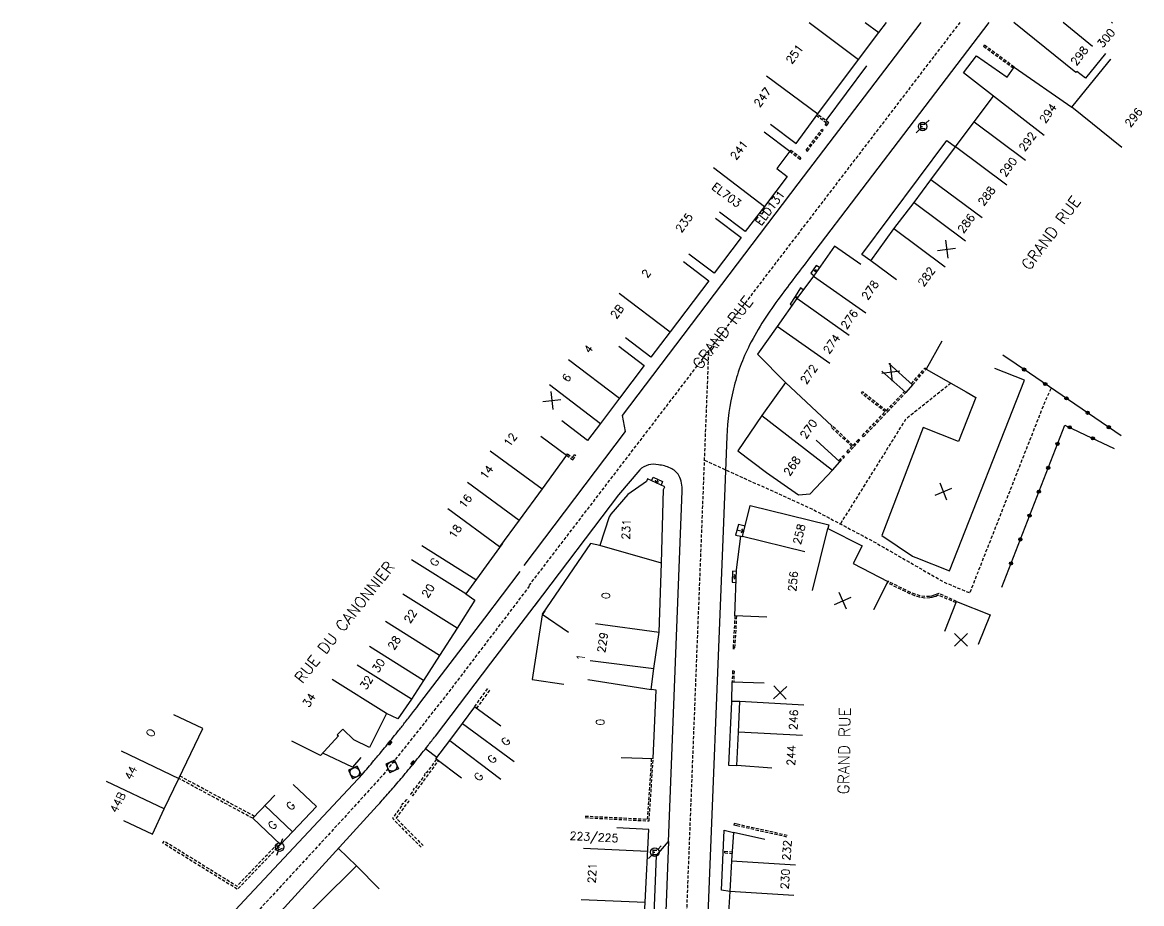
# Model space of a CAD drawing. Header units: millimetres. Extents: x 155999 to 157000, y 122000 to 123000.
# Drawn here: x 156388.5 to 156563.3, y 122862.4 to 123000 of the extents above; entities that cross this region are included whole.
import ezdxf
from ezdxf.enums import TextEntityAlignment as Align

# ---------------------------------------------------------------- set-up
doc = ezdxf.new("R2010")
doc.units = ezdxf.units.MM
doc.linetypes.add('DASHED', pattern=[0.75, 0.5, -0.25])
doc.layers.get('0').update_dxf_attribs({"linetype": 'CONTINUOUS'})
for name, color, linetype in [('W0001', 6, 'DASHED'), ('W0008', 7, 'CONTINUOUS'), ('W0100', 7, 'CONTINUOUS'), ('W0112', 1, 'DASHED'), ('W0322', 7, 'CONTINUOUS'), ('W0400', 7, 'CONTINUOUS'), ('W0420', 7, 'CONTINUOUS'), ('W0471', 7, 'CONTINUOUS'), ('W0984', 7, 'CONTINUOUS'), ('W0989', 7, 'CONTINUOUS'), ('W0991', 7, 'CONTINUOUS'), ('W1102', 7, 'CONTINUOUS')]:
    doc.layers.add(name, color=color, linetype=linetype)
doc.styles.get("Standard").update_dxf_attribs({"font": 'romans.shx', "width": 0.85})

# ---------------------------------------------------------------- blocks, each defined once
blk = doc.blocks.new('T420')
for p, q in [((0.75, 0.75), (-0.75, 0.75)), ((-0.75, 0.75), (-0.75, -0.75)), ((0.75, 0.75), (0.75, -0.75)), ((0.75, -0.75), (-0.75, -0.75))]:
    blk.add_line(p, q)
blk.add_ellipse((0, 0), major_axis=(-0.53, 0.53), ratio=1, start_param=3.926991, end_param=10.210176)
blk = doc.blocks.new('T400')
for p, q in [((-0.15, 0.3), (0.15, 0.3)), ((-0.15, -0.25), (-0.15, 0.3)), ((-0.15, 0.15), (0.15, 0.15)), ((-0.15, 0), (0.15, 0)), ((0.15, 0.3), (0.15, -0.25)), ((-0.15, -0.15), (0.15, -0.15)), ((-0.15, -0.25), (-0.15, -0.3)), ((-0.15, -0.3), (0.15, -0.3)), ((0.15, -0.3), (0.15, -0.25))]:
    blk.add_line(p, q)
blk = doc.blocks.new('T471')
for p, q in [((-0.333334, 0.333334), (-0.333334, -0.333334)), ((-0.333334, 0.333334), (0.333334, 0.333334)), ((-0.333334, 0), (0, 0)), ((0.500001, 0.500001), (1.000002, 1.000002)), ((-0.500001, -0.500001), (-1.000002, -1.000002)), ((-0.333334, -0.333334), (0.333334, -0.333334))]:
    blk.add_line(p, q)
blk.add_ellipse((0, 0), major_axis=(0.471405, 0.471405), ratio=1, start_param=5.4977871438, end_param=11.780972451)
blk = doc.blocks.new('t322o')
at = {"color": 0, "linetype": 'Continuous'}
for radius in [0.25, 0.15]:
    blk.add_circle((0, 0), radius, dxfattribs=at)
blk = doc.blocks.new('t991o')
at = {"color": 0, "linetype": 'Continuous'}
for p, q in [((-1, 1), (1, -1)), ((-1, -1), (1, 1))]:
    blk.add_line(p, q, dxfattribs=at)

msp = doc.modelspace()

# ---------------------------------------------------------------- linework, layer by layer
at = {"layer": 'W0001', "flags": 128}
for points in [[(156467.62, 122912.08), (156483.77, 122933.16), (156495.69, 122948.74), (156534.94, 123000)], [(156491.33, 122832.63), (156492.01, 122853.5), (156492.33, 122863.18), (156494.71, 122923.74), (156495.02, 122931.68), (156495.69, 122948.74), (156495.69, 122948.74)], [(156533.49, 122943.67), (156526.38, 122937.99), (156517.12, 122923.17), (156516.21, 122921.71), (156516.21, 122921.71)], [(156495.02, 122931.68), (156501.18, 122928.87), (156512.04, 122923.92), (156521.17, 122919.1), (156532.43, 122912.62), (156536.45, 122910.94), (156548.13, 122940.66), (156549.17, 122942.9), (156549.17, 122942.9)], [(156467.66, 122912.01), (156454.42, 122894.63), (156444.87, 122882.61), (156438.73, 122875.84), (156421.37, 122857.03), (156406.09, 122840.52), (156394.71, 122828.93), (156401.29, 122825.91), (156427.25, 122820.06), (156462.78, 122812.06)]]:
    msp.add_lwpolyline(points, dxfattribs=at)
at = {"layer": 'W0008'}
for p, q in [((156514.03, 122984.67), (156520.34, 122993.2)), ((156489.39, 122872.14), (156487.84, 122832.45))]:
    msp.add_line(p, q, dxfattribs=at)
at = {"layer": 'W0008', "flags": 128}
for points in [[(156466.84, 122915.25), (156482.65, 122936.16), (156482.19, 122938.66), (156509.66, 122974.79), (156528.86, 123000)], [(156520.96, 122962.78), (156519.56, 122963.78), (156532.84, 122981.57), (156534.2, 122980.58), (156534.2, 122980.58)], [(156499.24, 122893.92), (156498.76, 122884.06), (156500.06, 122884), (156500.06, 122884)], [(156441.35, 122885.25), (156440.06, 122883.74), (156435.4, 122885.93)], [(156498.98, 122864.35), (156497.66, 122864.54), (156498.06, 122873.92), (156499.53, 122873.57), (156499.53, 122873.57)], [(156437.87, 122871.07), (156440.7, 122868.32)]]:
    msp.add_lwpolyline(points, dxfattribs=at)
for points in [[(156539.39, 123000), (156527.73, 122984.68), (156511.42, 122963.24, 0.0045), (156506.82, 122957.16, 0.0418), (156502.06, 122949.66, 0.0557), (156499.52, 122942.78, 0.0505), (156498.5, 122935.36), (156497.91, 122920.64), (156495.26, 122854.22), (156494.84, 122843.07, 0.0125), (156494.79, 122834.79), (156494.82, 122832.81), (156494.82, 122832.81)], [(156486.13, 122832.34), (156487.1, 122859.45), (156487.5, 122869.94), (156489.39, 122872.14), (156491.51, 122926.83, 0.1406), (156491.02, 122929.27, 0.145), (156489.69, 122930.43, 0.0846), (156487.81, 122930.94, 0.2453), (156484.89, 122930.17), (156481.6, 122926.27), (156468.41, 122908.9), (156468.41, 122908.9)], [(156385.34, 122827.62, 0.009501), (156388.51, 122829.43, 0.016569), (156391.32, 122831.23, 0.017369), (156393.87, 122833.13, 0.010167), (156396.52, 122835.33, 0.01114), (156398.85, 122837.45, 0.003928), (156402.31, 122840.77, 0.009395), (156403.71, 122842.2), (156410.17, 122849.01), (156423.21, 122862.98), (156440.89, 122881.87, 0.009951), (156441.59, 122882.65, 0.003751), (156443.4, 122884.77, 0.001223), (156444.6, 122886.21, 0.00159), (156445.51, 122887.32, 0.002177), (156447.29, 122889.51, 0.003702), (156448.32, 122890.82, 0.001313), (156449.57, 122892.42, 0.001636), (156450.57, 122893.72), (156460.69, 122907), (156466.22, 122914.31)], [(156415.94, 122847.07), (156431.06, 122863.62), (156443.92, 122877.72, 0.003528), (156444.7, 122878.58, 0.001644), (156446.34, 122880.45, 0.005356), (156448.06, 122882.46, 0.004814), (156449.93, 122884.73, 0.002673), (156451.85, 122887.13, 0.004403), (156452.99, 122888.61), (156461.65, 122899.99), (156469.11, 122909.71)]]:
    msp.add_lwpolyline(points, format="xyb", dxfattribs=at)
at = {"layer": 'W0008', "elevation": 9.9, "flags": 128}
msp.add_lwpolyline([(156451.45, 122886.64), (156453.25, 122885.27)], dxfattribs=at)
at = {"layer": 'W0100'}
for p, q in [((156512.05, 122961.45), (156512.52, 122961.12)), ((156512.52, 122961.12), (156512.17, 122961.09)), ((156512.52, 122961.12), (156512.42, 122961.45)), ((156509.17, 122957.19), (156509.49, 122956.95)), ((156509.49, 122956.95), (156509.25, 122956.96)), ((156509.49, 122956.95), (156509.41, 122957.19)), ((156487.47, 122928.12), (156487.38, 122928.56)), ((156487.73, 122928.67), (156487.47, 122928.12)), ((156487.47, 122928.12), (156487.87, 122928.33)), ((156500.08, 122920.79), (156501.14, 122920.52)), ((156501.14, 122920.52), (156500.85, 122920.94)), ((156501.14, 122920.52), (156500.69, 122920.3)), ((156499.98, 122913.45), (156499.64, 122913.84)), ((156499.35, 122913.48), (156499.98, 122913.45)), ((156499.98, 122913.45), (156499.61, 122913.09))]:
    msp.add_line(p, q, dxfattribs=at)
at = {"layer": 'W0100', "flags": 128}
for points in [[(156505.3, 122984.09), (156509.32, 122981.12), (156512.72, 122985.73), (156519.05, 122994.22), (156522.21, 122998.41), (156523.41, 123000)], [(156557.63, 122995.16), (156554.49, 122991.27), (156553.17, 122992.36), (156553, 122992.16), (156543.29, 123000)], [(156524.97, 122959.8), (156520.96, 122962.78), (156524.56, 122967.79), (156527.73, 122971.88), (156530.35, 122975.44), (156534.2, 122980.58), (156537.12, 122984.48), (156540.12, 122988.5), (156535.43, 122992.13), (156537.47, 122994.76), (156542.26, 122991.44), (156543.36, 122993.03), (156552.38, 122986.79), (156555.29, 122990.38), (156558.44, 122994.26), (156558.44, 122994.26)], [(156504.35, 122982.92), (156508.32, 122979.88), (156506.31, 122977.19), (156507.93, 122975.96), (156504.38, 122971.26), (156501.34, 122967.34), (156497.37, 122970.37), (156497.37, 122970.37)], [(156503.99, 122970.75), (156504.28, 122970.52), (156503.93, 122970.08), (156503.64, 122970.3), (156503.64, 122970.3)], [(156496.73, 122969.42), (156500.73, 122966.43), (156496.54, 122960.83), (156492.54, 122963.83), (156492.54, 122963.83)], [(156519.4, 122962.22), (156515.3, 122965.09), (156512.01, 122960.39), (156509.44, 122956.88), (156506.37, 122952.51), (156503.29, 122948.22), (156507.65, 122943.8), (156503.97, 122938.63), (156500.2, 122933.14), (156504.7, 122929.76), (156509.68, 122926.25), (156511.53, 122926.42), (156515.02, 122930.12), (156516.13, 122931.39), (156512.46, 122934.78), (156512.46, 122934.78)], [(156491.73, 122962.69), (156495.71, 122959.66), (156489.65, 122951.68), (156486.63, 122947.73), (156482.66, 122950.75), (156482.66, 122950.75)], [(156512.95, 122961.73), (156512.47, 122962.07), (156511.63, 122960.83), (156512.09, 122960.51), (156512.09, 122960.51)], [(156510.44, 122958.25), (156510, 122958.58), (156509.17, 122957.19), (156508.39, 122956.02), (156508.69, 122955.81), (156508.69, 122955.81)], [(156481.63, 122949.46), (156485.61, 122946.43), (156481.74, 122941.33), (156478.75, 122937.41), (156476.72, 122934.75), (156472.74, 122937.78), (156472.74, 122937.78)], [(156523.78, 122946.77), (156527.51, 122943.43), (156526.43, 122942.23), (156522.7, 122945.57), (156522.7, 122945.57)], [(156469.44, 122935.39), (156473.48, 122932.44), (156469.64, 122927.2), (156466.05, 122922.32), (156463.01, 122918.16), (156463.01, 122918.16)], [(156482.01, 122885.28), (156487.01, 122885.08), (156487.45, 122895.76), (156486.67, 122895.88), (156487.09, 122899.16), (156487.91, 122904.81), (156488.32, 122915.57), (156488.61, 122927.07), (156488.83, 122927.51), (156486.11, 122928.73), (156485.95, 122928.31), (156483.03, 122926.33), (156480.36, 122923.22), (156480.13, 122922.82), (156478.68, 122918.32), (156477.22, 122918.64), (156469.64, 122907.64), (156473.75, 122904.8), (156473.75, 122904.8)], [(156486.75, 122928.45), (156486.99, 122929), (156488.47, 122928.34), (156488.22, 122927.78), (156488.22, 122927.78)], [(156504.76, 122907.18), (156499.76, 122907.37), (156500.02, 122914.56), (156500.69, 122919.8), (156500.95, 122919.76), (156502.16, 122924.6), (156514.4, 122921.59), (156514.26, 122921.02), (156519.62, 122918.27), (156518.21, 122915.55), (156523.66, 122912.75), (156521.38, 122908.31), (156521.38, 122908.31)], [(156501.35, 122921.34), (156500.3, 122921.6), (156499.86, 122919.98), (156500.69, 122919.8), (156500.69, 122919.8)], [(156463.47, 122918.67), (156463.01, 122918.04), (156457.74, 122910.81), (156459.13, 122909.8), (156456.4, 122905.45), (156453.66, 122901.19), (156451.15, 122897.27), (156449.28, 122894.37), (156447.12, 122891.29), (156445.36, 122892.13), (156442.72, 122886.8), (156440.25, 122888.03), (156440.25, 122888.03), (156438.54, 122889.69), (156437.68, 122888.8), (156437.85, 122888.64), (156437.85, 122888.64), (156435.04, 122885.59), (156430.56, 122887.81)], [(156500.01, 122914.31), (156499.36, 122914.34), (156499.34, 122912.62), (156499.95, 122912.59), (156499.95, 122912.59)], [(156532.52, 122904.97), (156534.38, 122909.61), (156539.6, 122907.51), (156537.74, 122902.87), (156537.74, 122902.87)], [(156470.08, 122908.17), (156469.65, 122907.54), (156468.1, 122897.44), (156473.04, 122896.68)], [(156505.54, 122883.57), (156500.06, 122884), (156500.3, 122889.2), (156500.55, 122893.97), (156499.26, 122893.98), (156499.34, 122897.05), (156504.34, 122896.91), (156504.34, 122896.91)], [(156457.05, 122882.02), (156453.08, 122885.05), (156455.26, 122887.91), (156457.24, 122890.54), (156459.17, 122893.18), (156463.2, 122890.22)], [(156404.29, 122875.41), (156408.82, 122873.28), (156410.67, 122877.23), (156412.94, 122881.98), (156416.67, 122889.76), (156412.16, 122891.92)], [(156427.92, 122879.38), (156424.48, 122875.76), (156428.79, 122871.67), (156434.44, 122877.62), (156430.81, 122881.06)], [(156484.4, 122832.15), (156484.66, 122837.64), (156484.89, 122842.96), (156485.1, 122846.97), (156485.24, 122852.41), (156485.46, 122856.95), (156485.75, 122862.65), (156486.34, 122874.01), (156481.34, 122874.27), (156481.34, 122874.27)], [(156504.41, 122872.48), (156499.53, 122873.57), (156499.23, 122869.13), (156498.98, 122864.35), (156498.61, 122858.5)], [(156444.21, 122864.76), (156440.7, 122868.32), (156429.17, 122856.93), (156432.69, 122853.37)]]:
    msp.add_lwpolyline(points, dxfattribs=at)
msp.add_lwpolyline([(156532.07, 122950.23), (156529.6, 122945.88), (156535.88, 122942.32), (156537.37, 122941.47), (156534.67, 122934.58), (156529.16, 122936.75), (156522.72, 122919.92), (156527.49, 122916.7, 0.0546), (156528, 122916.45), (156533.29, 122914.37), (156544.98, 122944.16), (156540.32, 122945.99), (156540.32, 122945.99)], format="xyb", dxfattribs=at)
at = {"layer": 'W0112'}
for p, q in [((156538.7, 122996.46), (156538.55, 122996.26)), ((156543.22, 122992.83), (156538.55, 122996.26)), ((156543.36, 122993.03), (156538.7, 122996.46)), ((156543.36, 122993.03), (156543.36, 122993.03)), ((156514.07, 122984.27), (156512.5, 122985.43)), ((156514.43, 122984.32), (156512.65, 122985.63)), ((156513.87, 122984.02), (156514.07, 122984.27)), ((156514.07, 122983.86), (156513.87, 122984.02)), ((156514.07, 122983.86), (156514.43, 122984.32)), ((156510.88, 122980.07), (156513.34, 122983.28)), ((156511.08, 122979.92), (156513.53, 122983.13)), ((156513.53, 122983.13), (156513.34, 122983.28)), ((156508.48, 122980.08), (156508.32, 122979.88)), ((156508.48, 122980.08), (156510.12, 122978.81)), ((156510.88, 122980.07), (156511.08, 122979.92)), ((156508.32, 122979.88), (156509.96, 122978.61)), ((156509.96, 122978.61), (156510.12, 122978.81)), ((156527.32, 122943.6), (156529.41, 122946.03)), ((156527.51, 122943.43), (156529.6, 122945.87)), ((156529.6, 122945.87), (156529.41, 122946.03)), ((156519.51, 122942.11), (156519.67, 122942.31)), ((156523.23, 122939.2), (156519.51, 122942.11)), ((156523.41, 122939.38), (156519.67, 122942.31)), ((156523.41, 122939.38), (156526.24, 122942.4)), ((156523.61, 122939.23), (156526.43, 122942.23)), ((156526.43, 122942.23), (156526.43, 122942.23)), ((156519.67, 122935.51), (156523.23, 122939.2)), ((156519.85, 122935.33), (156523.61, 122939.23)), ((156514.8, 122936.8), (156514.97, 122936.98)), ((156518.02, 122933.8), (156514.8, 122936.8)), ((156518.19, 122933.98), (156514.97, 122936.98)), ((156518.19, 122933.98), (156519.08, 122934.92)), ((156518.37, 122933.81), (156519.26, 122934.75)), ((156519.26, 122934.75), (156519.08, 122934.92)), ((156519.85, 122935.33), (156519.67, 122935.51)), ((156517.23, 122932.95), (156518.02, 122933.8)), ((156517.42, 122932.78), (156517.23, 122932.95)), ((156517.42, 122932.78), (156518.37, 122933.81)), ((156473.48, 122932.44), (156473.63, 122932.64)), ((156473.48, 122932.44), (156474.44, 122931.73)), ((156473.63, 122932.64), (156474.39, 122932.08)), ((156474.39, 122932.08), (156474.72, 122932.5)), ((156474.44, 122931.73), (156474.91, 122932.34)), ((156474.91, 122932.34), (156474.72, 122932.5)), ((156515.95, 122931.56), (156516.67, 122932.35)), ((156516.13, 122931.39), (156516.86, 122932.18)), ((156516.13, 122931.39), (156516.13, 122931.39)), ((156516.86, 122932.18), (156516.67, 122932.35)), ((156526.38, 122911.14), (156523.54, 122912.53)), ((156526.49, 122911.36), (156523.66, 122912.76)), ((156523.66, 122912.75), (156523.66, 122912.76)), ((156527.09, 122910.8), (156526.38, 122911.14)), ((156527.19, 122911.03), (156526.49, 122911.36)), ((156527.84, 122910.5), (156527.09, 122910.8)), ((156527.92, 122910.73), (156527.19, 122911.03)), ((156528.61, 122910.26), (156527.84, 122910.5)), ((156528.67, 122910.5), (156527.92, 122910.73)), ((156529.4, 122910.13), (156528.61, 122910.26)), ((156529.42, 122910.38), (156528.67, 122910.5)), ((156530.2, 122910.16), (156529.4, 122910.13)), ((156530.16, 122910.4), (156529.42, 122910.38)), ((156530.45, 122910.46), (156530.16, 122910.4)), ((156530.51, 122910.22), (156530.2, 122910.16)), ((156530.73, 122910.54), (156530.45, 122910.46)), ((156530.81, 122910.31), (156530.51, 122910.22)), ((156531.02, 122910.64), (156530.73, 122910.54)), ((156531.11, 122910.41), (156530.81, 122910.31)), ((156531.3, 122910.76), (156531.02, 122910.64)), ((156531.39, 122910.52), (156531.11, 122910.41)), ((156531.58, 122910.87), (156531.3, 122910.76)), ((156531.57, 122910.6), (156531.39, 122910.52)), ((156534.29, 122909.38), (156531.57, 122910.6)), ((156534.38, 122909.61), (156531.58, 122910.87)), ((156499.76, 122907.37), (156499.46, 122902.22)), ((156500.01, 122907.36), (156499.71, 122902.2)), ((156499.71, 122902.2), (156499.46, 122902.22)), ((156499.37, 122898.76), (156499.34, 122897.05)), ((156499.62, 122898.75), (156499.37, 122898.76)), ((156499.62, 122898.75), (156499.59, 122897.04)), ((156486.13, 122875.62), (156486.76, 122885.09)), ((156486.36, 122875.35), (156487.01, 122885.08)), ((156476.38, 122875.87), (156486.36, 122875.35)), ((156476.39, 122876.12), (156486.13, 122875.62)), ((156499.62, 122874.94), (156499.57, 122874.69)), ((156500.06, 122874.59), (156499.57, 122874.69)), ((156500.06, 122874.59), (156499.57, 122874.69)), ((156500.11, 122874.83), (156499.62, 122874.94)), ((156500.11, 122874.83), (156499.62, 122874.94)), ((156507.86, 122872.84), (156500.06, 122874.59)), ((156507.92, 122873.09), (156500.11, 122874.83)), ((156498.16, 122870.37), (156498.18, 122870.62)), ((156498.16, 122870.37), (156499.31, 122870.29)), ((156498.18, 122870.62), (156499.33, 122870.54))]:
    msp.add_line(p, q, dxfattribs=at)
at = {"layer": 'W0112', "flags": 128}
msp.add_lwpolyline([(156461.44, 122895.73), (156459.46, 122892.99), (156459.13, 122893.22), (156461.12, 122895.97)], close=True, dxfattribs=at)
for points in [[(156453.16, 122884.98), (156451.61, 122882.86), (156451.51, 122882.95), (156451.31, 122882.65), (156451.37, 122882.57), (156449.83, 122880.47), (156449.73, 122880.53), (156449.52, 122880.24), (156449.61, 122880.17), (156449.13, 122879.51), (156449.46, 122879.27), (156449.46, 122879.27), (156449.46, 122879.27), (156449.46, 122879.27), (156453.48, 122884.74)], [(156424.76, 122876.06), (156413.13, 122882.33)], [(156424.48, 122875.76), (156412.94, 122881.98)], [(156450.77, 122871.24), (156446.33, 122875.74), (156447.82, 122877.78), (156447.74, 122877.85), (156447.94, 122878.14), (156448.03, 122878.07), (156448.54, 122878.68), (156448.85, 122878.42), (156448.34, 122877.83), (156446.85, 122875.78), (156451.06, 122871.52)], [(156428.79, 122871.67), (156422.09, 122864.67), (156410.45, 122871.88), (156410.66, 122872.22), (156422.02, 122865.19), (156428.5, 122871.94)]]:
    msp.add_lwpolyline(points, dxfattribs=at)
at = {"layer": 'W0322', "flags": 128}
for points in [[(156560.08, 122935.48), (156555.95, 122938.29), (156545.73, 122945.25), (156541.6, 122948.06), (156541.6, 122948.06)], [(156541.41, 122911.83), (156551.28, 122937.15), (156554.46, 122935.64), (156558.98, 122933.5), (156558.98, 122933.5)]]:
    msp.add_lwpolyline(points, dxfattribs=at)
at = {"layer": 'W1102'}
for p, q in [((156511.33, 123000), (156519.05, 122994.22)), ((156520.09, 123000), (156522.21, 122998.41)), ((156555.61, 122996.24), (156551, 123000)), ((156558.69, 122999.89), (156558.56, 123000)), ((156504.67, 122991.66), (156512.72, 122985.73)), ((156548.02, 122982.37), (156540.12, 122988.5)), ((156560.15, 122980.49), (156552.38, 122986.79)), ((156537.12, 122984.48), (156545.14, 122978.51)), ((156542.22, 122974.6), (156534.2, 122980.58)), ((156496.44, 122977.34), (156504.38, 122971.26)), ((156538.36, 122969.47), (156530.35, 122975.44)), ((156527.73, 122971.88), (156535.75, 122965.91)), ((156532.58, 122961.81), (156524.56, 122967.79)), ((156512.01, 122960.39), (156520.2, 122954.65)), ((156481.69, 122957.74), (156489.65, 122951.68)), ((156517.62, 122951.13), (156509.44, 122956.88)), ((156514.56, 122946.77), (156506.37, 122952.51)), ((156473.78, 122947.38), (156481.74, 122941.33)), ((156470.79, 122943.46), (156478.75, 122937.41)), ((156514.97, 122936.98), (156507.65, 122943.8)), ((156503.97, 122938.63), (156515.02, 122930.12)), ((156461.57, 122933.12), (156469.64, 122927.2)), ((156457.99, 122928.23), (156466.05, 122922.32)), ((156463.01, 122918.16), (156454.94, 122924.08)), ((156511.86, 122911.32), (156514.26, 122921.02)), ((156510.66, 122917.36), (156500.95, 122919.76)), ((156488.32, 122915.57), (156478.68, 122918.32)), ((156478.01, 122906.19), (156487.91, 122904.81)), ((156477.16, 122900.41), (156487.09, 122899.16)), ((156476.79, 122897.44), (156486.67, 122895.88)), ((156510.54, 122893.44), (156500.55, 122893.97)), ((156510.29, 122888.68), (156500.3, 122889.2)), ((156476.13, 122871.09), (156486.12, 122870.63)), ((156499.23, 122869.13), (156509.21, 122868.5)), ((156475.76, 122863.11), (156485.75, 122862.65)), ((156508.96, 122863.72), (156498.98, 122864.35))]:
    msp.add_line(p, q, dxfattribs=at)
at = {"layer": 'W1102', "flags": 128}
for points in [[(156459.33, 122912.99), (156450.86, 122918.3)], [(156457.74, 122910.81), (156449.27, 122916.12)], [(156456.4, 122905.45), (156447.93, 122910.76)], [(156453.66, 122901.19), (156445.19, 122906.5)], [(156451.15, 122897.27), (156442.68, 122902.59)], [(156449.28, 122894.37), (156440.8, 122899.68)], [(156445.36, 122892.13), (156436.89, 122897.44)], [(156457.24, 122890.54), (156465.3, 122884.63)], [(156455.26, 122887.91), (156463.21, 122881.85)], [(156403.93, 122886.3), (156412.94, 122881.98)], [(156410.67, 122877.23), (156401.63, 122881.51)]]:
    msp.add_lwpolyline(points, dxfattribs=at)
at = {"layer": 'W1102', "elevation": 9.37, "flags": 128}
msp.add_lwpolyline([(156430.67, 122873.65), (156426.36, 122877.74)], dxfattribs=at)

# ---------------------------------------------------------------- block references
at = {"layer": 'W0322'}
for p, rotation in [((156544.91, 122945.81), 145.7604188788652), ((156548.21, 122943.56), 145.7613497735267), ((156551.52, 122941.31), 145.7613497735267), ((156554.83, 122939.06), 145.7613497735267), ((156552.03, 122936.79), 334.664729510514), ((156558.13, 122936.81), 145.7613661996951), ((156555.65, 122935.08), 334.6639622606099), ((156550.13, 122934.19), 68.70818740514966), ((156548.68, 122930.47), 68.70818740514966), ((156547.22, 122926.74), 68.70818740514966), ((156545.77, 122923.01), 68.70818740514966), ((156544.32, 122919.29), 68.70818740514966), ((156542.87, 122915.56), 68.70818740514966)]:
    msp.add_blockref('t322o', p, dxfattribs=dict(at, rotation=rotation))
at = {"layer": 'W0400'}
for p, rotation in [((156445.88, 122887.54), 320.7559461626854), ((156449.46, 122884.39), 140.9473112909726)]:
    msp.add_blockref('T400', p, dxfattribs=dict(at, rotation=rotation))
at = {"layer": 'W0420', "rotation": 24.40105156409344}
for p in [(156446.24, 122883.85, 9.92), (156440.41, 122882.92, 9.63)]:
    msp.add_blockref('T420', p, dxfattribs=at)
at = {"layer": 'W0471'}
for p in [(156529.07, 122983.76), (156487.26, 122870.47)]:
    msp.add_blockref('T471', p, dxfattribs=at)
at = {"layer": 'W0471', "rotation": 24.40105156407895}
msp.add_blockref('T471', (156428.67, 122871.27, 9.33), dxfattribs=at)
at = {"layer": 'W0991'}
for p, rotation in [((156532.81, 122964.58), 322.4423158167164), ((156524.12, 122945.42), 322.4423158167164), ((156471.18, 122940.99), 321.2144716906291), ((156532.34, 122926.75), 67.0685349970687), ((156516.61, 122909.71), 68.06790820895824), ((156506.81, 122895.39), 357.7293914475666)]:
    msp.add_blockref('t991o', p, dxfattribs=dict(at, rotation=rotation))
msp.add_blockref('t991o', (156535.05, 122903.62), dxfattribs=at)

# ---------------------------------------------------------------- texts
at = {"layer": 'W0984'}
for s, rotation, p in [('EL703', 323.3862, (156498.45, 122973.06)), ('ELD131', 52.6253, (156505.23, 122971.03))]:
    msp.add_text(s, height=1.25, rotation=rotation, dxfattribs=at).set_placement(p, align=Align.MIDDLE)
at = {"layer": 'W0989'}
for s, rotation, p in [('GRAND RUE', 53.2627, (156549.12, 122967.13)), ('GRAND RUE', 52.1593, (156497.85, 122951.58)), ('RUE DU CANONNIER', 51.5455, (156438.8, 122906.38)), ('GRAND RUE', 88.9466, (156516.81, 122886.28))]:
    msp.add_text(s, height=1.75, rotation=rotation, dxfattribs=at).set_placement(p, align=Align.MIDDLE)
at = {"layer": 'W0991'}
for s, rotation, p in [('300', 49.8787, (156557.72, 122997.55)), ('251', 53.2987, (156509.07, 122995.05)), ('298', 52.4948, (156553.55, 122994.79)), ('247', 53.5974, (156504.07, 122988.32)), ('294', 54.409, (156548.65, 122985.82)), ('296', 50.983, (156562.01, 122985.17)), ('292', 53.2914, (156545.44, 122981.41)), ('241', 52.9157, (156500.39, 122980.07)), ('290', 53.1547, (156542.46, 122977.43)), ('288', 53.1276, (156539.07, 122972.91)), ('235', 53.1845, (156491.83, 122968.72)), ('286', 53.6785, (156535.88, 122968.63)), ('2', 52.7588, (156485.91, 122960.82)), ('282', 54.2825, (156529.66, 122960.32)), ('278', 54.9566, (156520.87, 122958.22)), ('2B', 52.7157, (156481.38, 122954.85)), ('276', 53.8293, (156517.63, 122953.67)), ('274', 54.913, (156514.86, 122949.81)), ('4', 52.7966, (156476.9, 122949.02)), ('272', 54.3017, (156511.32, 122945.09)), ('6', 52.6877, (156473.48, 122944.52)), ('270', 54.594, (156511.26, 122936.53)), ('12', 53.7384, (156464.7, 122934.85)), ('268', 55.4686, (156508.69, 122930.77)), ('14', 53.7377, (156460.99, 122929.79)), ('16', 53.7373, (156457.68, 122925.27)), ('18', 57.4528, (156456.09, 122920.55)), ('231', 87.7888, (156482.77, 122920.88)), ('258', 75.9835, (156509.8, 122920.12)), ('G', 57.4528, (156452.85, 122915.74)), ('256', 84.5029, (156508.82, 122912.75)), ('20', 57.4528, (156451.85, 122911.29)), ('0', 87.7982, (156479.62, 122910.52)), ('22', 57.4528, (156449.09, 122907.31)), ('28', 57.4528, (156446.56, 122903.16)), ('229', 81.6933, (156479.09, 122903.21)), ('30', 57.4528, (156444.11, 122899.62)), ('1', 81.2437, (156475.71, 122900.88)), ('32', 57.4528, (156442.23, 122896.96)), ('34', 57.4528, (156433.27, 122894.21)), ('0', 87.6497, (156478.74, 122890.77)), ('246', 87.0082, (156508.92, 122891.14)), ('O', 64.491, (156408.54, 122889.1)), ('G', 52.8632, (156463.97, 122887.76)), ('244', 87.339, (156508.56, 122885.57)), ('G', 52.8632, (156461.84, 122885)), ('44', 64.491, (156405.46, 122882.87)), ('G', 52.8632, (156459.74, 122882.25)), ('44B', 64.491, (156403.41, 122878.24)), ('G', 46.503, (156430.39, 122877.72)), ('G', 46.503, (156427.55, 122874.68)), ('223/225', 356.8213, (156477.76, 122872.76)), ('232', 86.1268, (156507.87, 122870.78)), ('221', 87.3382, (156477.46, 122867.21)), ('230', 86.9553, (156507.6, 122866.29))]:
    msp.add_text(s, height=1.25, rotation=rotation, dxfattribs=at).set_placement(p, align=Align.MIDDLE)

doc.saveas('drawing.dxf')
